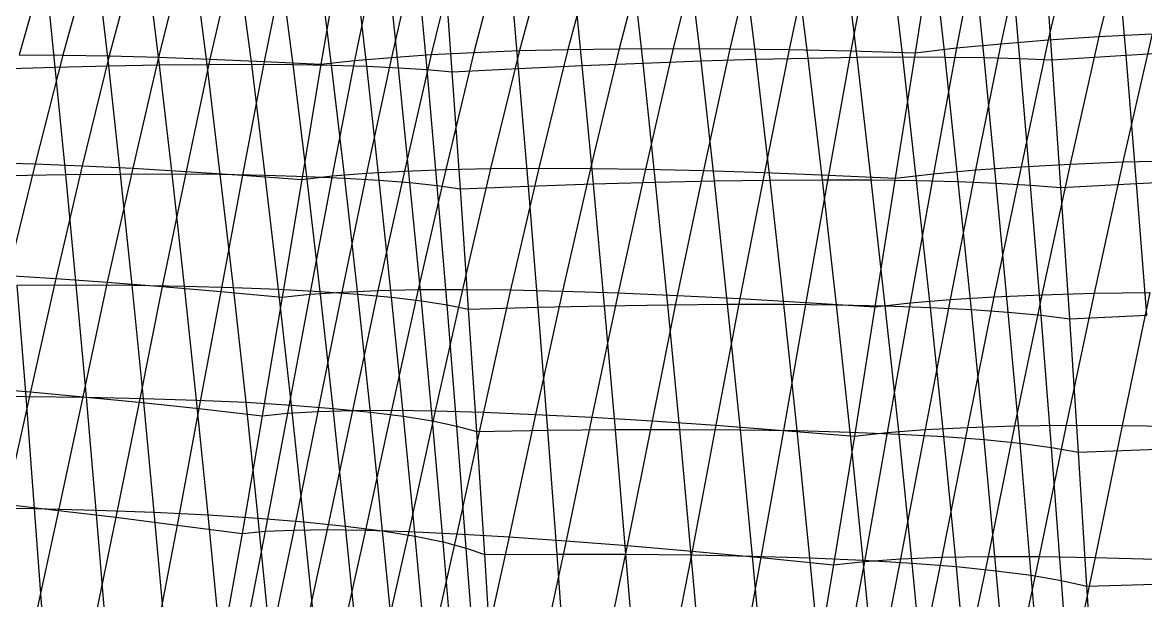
# Model space of a CAD drawing. Extents: x -429 to 429, y -1 to 209.
# Drawn here: x -399.83 to -383.12, y 178.14 to 186.74 of the extents above; entities that cross this region are included whole.
import ezdxf

# ---------------------------------------------------------------- set-up
doc = ezdxf.new("R2010")
doc.units = 0

msp = doc.modelspace()

# ---------------------------------------------------------------- linework, layer by layer
at = {"layer": 'default', "color": 5, "linetype": 'CONTINUOUS'}
for p, q in [((-383.374, 188.338, 178.659), (-383.816, 186.529, 178.494)), ((-385.591, 188.15, 182.528), (-385.934, 186.36, 182.436)), ((-384.886, 188.219, 181.218), (-385.273, 186.424, 181.098)), ((-384.147, 188.282, 179.929), (-384.567, 186.48, 179.784)), ((-392.68, 187.957, 193.098), (-393.114, 186.294, 192.967)), ((-391.988, 187.992, 191.869), (-392.435, 186.32, 191.725)), ((-391.264, 188.022, 190.659), (-391.714, 186.338, 190.506)), ((-390.507, 188.046, 189.469), (-390.951, 186.349, 189.315)), ((-389.719, 188.064, 188.301), (-390.148, 186.352, 188.15)), ((-388.9, 188.076, 187.154), (-389.305, 186.347, 187.015)), ((-388.05, 188.082, 186.031), (-388.424, 186.336, 185.91)), ((-387.17, 188.082, 184.931), (-387.505, 186.316, 184.837)), ((-386.262, 188.076, 183.855), (-386.549, 186.289, 183.796)), ((-386.262, 188.076, 183.855), (-386.549, 186.289, 183.796)), ((-399.44, 187.789, 204.949), (-399.877, 186.259, 204.833)), ((-398.795, 187.798, 203.774), (-399.227, 186.254, 203.656)), ((-398.119, 187.801, 202.618), (-398.536, 186.242, 202.502)), ((-397.412, 187.798, 201.48), (-397.806, 186.222, 201.374)), ((-396.674, 187.79, 200.362), (-397.038, 186.194, 200.272)), ((-394.554, 187.814, 196.892), (-394.887, 186.172, 196.828)), ((-393.963, 187.867, 195.611), (-394.34, 186.22, 195.52)), ((-393.338, 187.915, 194.346), (-393.749, 186.261, 194.233)), ((-395.906, 187.775, 199.265), (-396.231, 186.159, 199.198)), ((-395.109, 187.754, 198.189), (-395.387, 186.117, 198.153)), ((-395.109, 187.754, 198.189), (-395.387, 186.117, 198.153)), ((-385.273, 186.424, 181.098), (-384.567, 186.48, 179.784)), ((-384.567, 186.48, 179.784), (-384.973, 184.593, 179.654)), ((-384.567, 186.48, 179.784), (-383.816, 186.529, 178.494)), ((-383.816, 186.529, 178.494), (-384.241, 184.633, 178.348)), ((-383.816, 186.529, 178.494), (-383.022, 186.57, 177.232)), ((-383.022, 186.57, 177.232), (-383.458, 184.664, 177.072)), ((-393.749, 186.261, 194.233), (-393.114, 186.294, 192.967)), ((-393.114, 186.294, 192.967), (-393.53, 184.552, 192.853)), ((-393.114, 186.294, 192.967), (-392.435, 186.32, 191.725)), ((-392.435, 186.32, 191.725), (-392.863, 184.566, 191.598)), ((-392.435, 186.32, 191.725), (-391.714, 186.338, 190.506)), ((-391.714, 186.338, 190.506), (-392.144, 184.572, 190.372)), ((-391.714, 186.338, 190.506), (-390.951, 186.349, 189.315)), ((-390.951, 186.349, 189.315), (-391.376, 184.569, 189.177)), ((-390.951, 186.349, 189.315), (-390.148, 186.352, 188.15)), ((-390.148, 186.352, 188.15), (-390.56, 184.557, 188.015)), ((-390.148, 186.352, 188.15), (-389.305, 186.347, 187.015)), ((-389.305, 186.347, 187.015), (-389.698, 184.536, 186.889)), ((-389.305, 186.347, 187.015), (-388.424, 186.336, 185.91)), ((-388.424, 186.336, 185.91), (-388.79, 184.507, 185.799)), ((-388.424, 186.336, 185.91), (-387.505, 186.316, 184.837)), ((-387.505, 186.316, 184.837), (-387.838, 184.469, 184.749)), ((-387.505, 186.316, 184.837), (-386.549, 186.289, 183.796)), ((-386.549, 186.289, 183.796), (-386.844, 184.422, 183.739)), ((-386.549, 186.289, 183.796), (-386.844, 184.422, 183.739)), ((-386.549, 186.289, 183.796), (-385.934, 186.36, 182.436)), ((-385.934, 186.36, 182.436), (-386.276, 184.488, 182.352)), ((-385.934, 186.36, 182.436), (-385.273, 186.424, 181.098)), ((-385.273, 186.424, 181.098), (-385.651, 184.545, 180.99)), ((-399.877, 186.259, 204.833), (-399.227, 186.254, 203.656)), ((-399.227, 186.254, 203.656), (-399.639, 184.635, 203.553)), ((-399.227, 186.254, 203.656), (-398.536, 186.242, 202.502)), ((-398.536, 186.242, 202.502), (-398.937, 184.607, 202.401)), ((-398.536, 186.242, 202.502), (-397.806, 186.222, 201.374)), ((-397.806, 186.222, 201.374), (-398.188, 184.57, 201.28)), ((-397.806, 186.222, 201.374), (-397.038, 186.194, 200.272)), ((-397.038, 186.194, 200.272), (-397.393, 184.524, 200.191)), ((-397.038, 186.194, 200.272), (-396.231, 186.159, 199.198)), ((-396.231, 186.159, 199.198), (-396.554, 184.469, 199.136)), ((-396.231, 186.159, 199.198), (-395.387, 186.117, 198.153)), ((-395.387, 186.117, 198.153), (-395.673, 184.406, 198.118)), ((-395.387, 186.117, 198.153), (-395.673, 184.406, 198.118)), ((-395.387, 186.117, 198.153), (-394.887, 186.172, 196.828)), ((-394.887, 186.172, 196.828), (-395.218, 184.456, 196.77)), ((-394.887, 186.172, 196.828), (-394.34, 186.22, 195.52)), ((-394.34, 186.22, 195.52), (-394.709, 184.496, 195.441)), ((-394.34, 186.22, 195.52), (-393.749, 186.261, 194.233)), ((-393.749, 186.261, 194.233), (-394.146, 184.528, 194.135)), ((-400.293, 184.655, 204.733), (-399.639, 184.635, 203.553)), ((-399.639, 184.635, 203.553), (-400.044, 182.975, 203.456)), ((-399.639, 184.635, 203.553), (-398.937, 184.607, 202.401)), ((-398.937, 184.607, 202.401), (-399.331, 182.93, 202.305)), ((-398.937, 184.607, 202.401), (-398.188, 184.57, 201.28)), ((-384.973, 184.593, 179.654), (-384.241, 184.633, 178.348)), ((-384.241, 184.633, 178.348), (-384.662, 182.69, 178.209)), ((-384.241, 184.633, 178.348), (-383.458, 184.664, 177.072)), ((-383.458, 184.664, 177.072), (-383.887, 182.711, 176.921)), ((-383.458, 184.664, 177.072), (-382.624, 184.687, 175.83)), ((-398.188, 184.57, 201.28), (-398.565, 182.876, 201.19)), ((-398.188, 184.57, 201.28), (-397.393, 184.524, 200.191)), ((-397.393, 184.524, 200.191), (-397.747, 182.811, 200.113)), ((-397.393, 184.524, 200.191), (-396.554, 184.469, 199.136)), ((-396.554, 184.469, 199.136), (-396.879, 182.737, 199.076)), ((-396.554, 184.469, 199.136), (-395.673, 184.406, 198.118)), ((-395.673, 184.406, 198.118), (-395.218, 184.456, 196.77)), ((-395.218, 184.456, 196.77), (-395.552, 182.696, 196.714)), ((-395.218, 184.456, 196.77), (-394.709, 184.496, 195.441)), ((-394.709, 184.496, 195.441), (-395.077, 182.729, 195.366)), ((-394.709, 184.496, 195.441), (-394.146, 184.528, 194.135)), ((-394.146, 184.528, 194.135), (-394.54, 182.753, 194.043)), ((-394.146, 184.528, 194.135), (-393.53, 184.552, 192.853)), ((-393.53, 184.552, 192.853), (-393.941, 182.766, 192.746)), ((-393.53, 184.552, 192.853), (-392.863, 184.566, 191.598)), ((-392.863, 184.566, 191.598), (-393.283, 182.769, 191.479)), ((-392.863, 184.566, 191.598), (-392.144, 184.572, 190.372)), ((-392.144, 184.572, 190.372), (-392.567, 182.762, 190.245)), ((-392.144, 184.572, 190.372), (-391.376, 184.569, 189.177)), ((-391.376, 184.569, 189.177), (-391.794, 182.744, 189.047)), ((-391.376, 184.569, 189.177), (-390.56, 184.557, 188.015)), ((-390.56, 184.557, 188.015), (-390.967, 182.717, 187.887)), ((-390.56, 184.557, 188.015), (-389.698, 184.536, 186.889)), ((-389.698, 184.536, 186.889), (-390.086, 182.679, 186.768)), ((-389.698, 184.536, 186.889), (-388.79, 184.507, 185.799)), ((-388.79, 184.507, 185.799), (-389.154, 182.632, 185.692)), ((-388.79, 184.507, 185.799), (-387.838, 184.469, 184.749)), ((-387.838, 184.469, 184.749), (-388.173, 182.575, 184.662)), ((-387.838, 184.469, 184.749), (-386.844, 184.422, 183.739)), ((-386.844, 184.422, 183.739), (-386.276, 184.488, 182.352)), ((-386.276, 184.488, 182.352), (-386.62, 182.568, 182.27)), ((-386.276, 184.488, 182.352), (-385.651, 184.545, 180.99)), ((-385.651, 184.545, 180.99), (-386.029, 182.619, 180.886)), ((-385.651, 184.545, 180.99), (-384.973, 184.593, 179.654)), ((-384.973, 184.593, 179.654), (-385.376, 182.659, 179.532)), ((-395.673, 184.406, 198.118), (-395.964, 182.653, 198.083)), ((-395.673, 184.406, 198.118), (-395.964, 182.653, 198.083)), ((-386.844, 184.422, 183.739), (-387.146, 182.508, 183.68)), ((-386.844, 184.422, 183.739), (-387.146, 182.508, 183.68)), ((-400.044, 182.975, 203.456), (-399.331, 182.93, 202.305)), ((-399.331, 182.93, 202.305), (-399.71, 181.245, 202.219)), ((-399.331, 182.93, 202.305), (-398.565, 182.876, 201.19)), ((-398.565, 182.876, 201.19), (-398.929, 181.172, 201.108)), ((-398.565, 182.876, 201.19), (-397.747, 182.811, 200.113)), ((-397.747, 182.811, 200.113), (-398.093, 181.089, 200.041)), ((-397.747, 182.811, 200.113), (-396.879, 182.737, 199.076)), ((-396.879, 182.737, 199.076), (-397.202, 180.995, 199.019)), ((-396.879, 182.737, 199.076), (-395.964, 182.653, 198.083)), ((-395.964, 182.653, 198.083), (-396.26, 180.89, 198.046)), ((-395.964, 182.653, 198.083), (-396.26, 180.89, 198.046)), ((-395.964, 182.653, 198.083), (-395.552, 182.696, 196.714)), ((-395.552, 182.696, 196.714), (-395.883, 180.927, 196.661)), ((-395.552, 182.696, 196.714), (-395.077, 182.729, 195.366)), ((-395.077, 182.729, 195.366), (-395.436, 180.953, 195.297)), ((-395.077, 182.729, 195.366), (-394.54, 182.753, 194.043)), ((-394.54, 182.753, 194.043), (-394.92, 180.967, 193.958)), ((-394.54, 182.753, 194.043), (-393.941, 182.766, 192.746)), ((-393.941, 182.766, 192.746), (-394.336, 180.97, 192.649)), ((-393.941, 182.766, 192.746), (-393.283, 182.769, 191.479)), ((-393.283, 182.769, 191.479), (-393.686, 180.961, 191.372)), ((-393.283, 182.769, 191.479), (-392.567, 182.762, 190.245)), ((-392.567, 182.762, 190.245), (-392.971, 180.941, 190.131)), ((-392.567, 182.762, 190.245), (-391.794, 182.744, 189.047)), ((-391.794, 182.744, 189.047), (-392.194, 180.909, 188.929)), ((-391.794, 182.744, 189.047), (-390.967, 182.717, 187.887)), ((-390.967, 182.717, 187.887), (-391.357, 180.866, 187.77)), ((-390.967, 182.717, 187.887), (-390.086, 182.679, 186.768)), ((-390.086, 182.679, 186.768), (-390.462, 180.812, 186.656)), ((-390.086, 182.679, 186.768), (-389.154, 182.632, 185.692)), ((-389.154, 182.632, 185.692), (-389.511, 180.747, 185.591)), ((-389.154, 182.632, 185.692), (-388.173, 182.575, 184.662)), ((-386.62, 182.568, 182.27), (-386.029, 182.619, 180.886)), ((-386.029, 182.619, 180.886), (-386.401, 180.683, 180.788)), ((-386.029, 182.619, 180.886), (-385.376, 182.659, 179.532)), ((-385.376, 182.659, 179.532), (-385.769, 180.715, 179.416)), ((-385.376, 182.659, 179.532), (-384.662, 182.69, 178.209)), ((-384.662, 182.69, 178.209), (-385.069, 180.737, 178.079)), ((-384.662, 182.69, 178.209), (-383.887, 182.711, 176.921)), ((-383.887, 182.711, 176.921), (-384.302, 180.747, 176.781)), ((-383.887, 182.711, 176.921), (-383.055, 182.721, 175.671)), ((-383.055, 182.721, 175.671), (-383.471, 180.745, 175.523)), ((-388.173, 182.575, 184.662), (-388.507, 180.671, 184.578)), ((-388.173, 182.575, 184.662), (-387.146, 182.508, 183.68)), ((-387.146, 182.508, 183.68), (-387.452, 180.584, 183.619)), ((-387.146, 182.508, 183.68), (-387.452, 180.584, 183.619)), ((-387.146, 182.508, 183.68), (-386.62, 182.568, 182.27)), ((-386.62, 182.568, 182.27), (-386.962, 180.639, 182.19)), ((-400.432, 181.306, 203.369), (-399.71, 181.245, 202.219)), ((-399.71, 181.245, 202.219), (-400.082, 179.572, 202.135)), ((-399.71, 181.245, 202.219), (-398.929, 181.172, 201.108)), ((-398.929, 181.172, 201.108), (-399.289, 179.481, 201.028)), ((-398.929, 181.172, 201.108), (-398.093, 181.089, 200.041)), ((-398.093, 181.089, 200.041), (-398.437, 179.379, 199.969)), ((-398.093, 181.089, 200.041), (-397.202, 180.995, 199.019)), ((-397.202, 180.995, 199.019), (-397.526, 179.264, 198.96)), ((-397.202, 180.995, 199.019), (-396.26, 180.89, 198.046)), ((-395.883, 180.927, 196.661), (-395.436, 180.953, 195.297)), ((-395.436, 180.953, 195.297), (-395.793, 179.189, 195.227)), ((-395.436, 180.953, 195.297), (-394.92, 180.967, 193.958)), ((-394.92, 180.967, 193.958), (-395.296, 179.195, 193.876)), ((-394.92, 180.967, 193.958), (-394.336, 180.97, 192.649)), ((-394.336, 180.97, 192.649), (-394.725, 179.188, 192.554)), ((-394.336, 180.97, 192.649), (-393.686, 180.961, 191.372)), ((-393.686, 180.961, 191.372), (-394.081, 179.168, 191.268)), ((-393.686, 180.961, 191.372), (-392.971, 180.941, 190.131)), ((-392.971, 180.941, 190.131), (-393.368, 179.135, 190.019)), ((-392.971, 180.941, 190.131), (-392.194, 180.909, 188.929)), ((-396.26, 180.89, 198.046), (-396.561, 179.139, 198.005)), ((-396.26, 180.89, 198.046), (-396.561, 179.139, 198.005)), ((-396.26, 180.89, 198.046), (-395.883, 180.927, 196.661)), ((-395.883, 180.927, 196.661), (-396.216, 179.171, 196.605)), ((-392.194, 180.909, 188.929), (-392.588, 179.089, 188.814)), ((-392.194, 180.909, 188.929), (-391.357, 180.866, 187.77)), ((-391.357, 180.866, 187.77), (-391.742, 179.03, 187.655)), ((-391.357, 180.866, 187.77), (-390.462, 180.812, 186.656)), ((-390.462, 180.812, 186.656), (-390.834, 178.959, 186.546)), ((-390.462, 180.812, 186.656), (-389.511, 180.747, 185.591)), ((-389.511, 180.747, 185.591), (-389.866, 178.875, 185.49)), ((-389.511, 180.747, 185.591), (-388.507, 180.671, 184.578)), ((-388.507, 180.671, 184.578), (-388.842, 178.779, 184.492)), ((-388.507, 180.671, 184.578), (-387.452, 180.584, 183.619)), ((-387.452, 180.584, 183.619), (-386.962, 180.639, 182.19)), ((-386.962, 180.639, 182.19), (-387.304, 178.723, 182.109)), ((-386.962, 180.639, 182.19), (-386.401, 180.683, 180.788)), ((-386.401, 180.683, 180.788), (-386.766, 178.76, 180.691)), ((-386.401, 180.683, 180.788), (-385.769, 180.715, 179.416)), ((-385.769, 180.715, 179.416), (-386.151, 178.785, 179.306)), ((-385.769, 180.715, 179.416), (-385.069, 180.737, 178.079)), ((-385.069, 180.737, 178.079), (-385.463, 178.798, 177.957)), ((-385.069, 180.737, 178.079), (-384.302, 180.747, 176.781)), ((-384.302, 180.747, 176.781), (-384.702, 178.797, 176.649)), ((-384.302, 180.747, 176.781), (-383.471, 180.745, 175.523)), ((-383.471, 180.745, 175.523), (-383.872, 178.783, 175.385)), ((-383.471, 180.745, 175.523), (-382.577, 180.732, 174.311)), ((-387.452, 180.584, 183.619), (-387.764, 178.672, 183.554)), ((-387.452, 180.584, 183.619), (-387.764, 178.672, 183.554)), ((-400.082, 179.572, 202.135), (-399.289, 179.481, 201.028)), ((-399.289, 179.481, 201.028), (-399.652, 177.816, 200.945)), ((-399.289, 179.481, 201.028), (-398.437, 179.379, 199.969)), ((-398.437, 179.379, 199.969), (-398.784, 177.693, 199.893)), ((-398.437, 179.379, 199.969), (-397.526, 179.264, 198.96)), ((-397.526, 179.264, 198.96), (-397.856, 177.558, 198.896)), ((-397.526, 179.264, 198.96), (-396.561, 179.139, 198.005)), ((-396.561, 179.139, 198.005), (-396.871, 177.41, 197.958)), ((-396.561, 179.139, 198.005), (-396.871, 177.41, 197.958)), ((-396.561, 179.139, 198.005), (-396.216, 179.171, 196.605)), ((-396.216, 179.171, 196.605), (-396.554, 177.438, 196.545)), ((-396.216, 179.171, 196.605), (-395.793, 179.189, 195.227)), ((-395.793, 179.189, 195.227), (-396.154, 177.452, 195.154)), ((-395.793, 179.189, 195.227), (-395.296, 179.195, 193.876)), ((-395.296, 179.195, 193.876), (-395.674, 177.451, 193.79)), ((-395.296, 179.195, 193.876), (-394.725, 179.188, 192.554)), ((-394.725, 179.188, 192.554), (-395.114, 177.434, 192.457)), ((-394.725, 179.188, 192.554), (-394.081, 179.168, 191.268)), ((-394.081, 179.168, 191.268), (-394.477, 177.403, 191.161)), ((-394.081, 179.168, 191.268), (-393.368, 179.135, 190.019)), ((-393.368, 179.135, 190.019), (-393.766, 177.357, 189.906)), ((-393.368, 179.135, 190.019), (-392.588, 179.089, 188.814)), ((-392.588, 179.089, 188.814), (-392.982, 177.297, 188.696)), ((-392.588, 179.089, 188.814), (-391.742, 179.03, 187.655)), ((-391.742, 179.03, 187.655), (-392.128, 177.222, 187.537)), ((-391.742, 179.03, 187.655), (-390.834, 178.959, 186.546)), ((-390.834, 178.959, 186.546), (-391.208, 177.133, 186.432)), ((-390.834, 178.959, 186.546), (-389.866, 178.875, 185.49)), ((-389.866, 178.875, 185.49), (-390.225, 177.03, 185.385)), ((-389.866, 178.875, 185.49), (-388.842, 178.779, 184.492)), ((-388.842, 178.779, 184.492), (-389.183, 176.914, 184.4)), ((-388.842, 178.779, 184.492), (-387.764, 178.672, 183.554)), ((-387.304, 178.723, 182.109), (-386.766, 178.76, 180.691)), ((-386.766, 178.76, 180.691), (-387.137, 176.866, 180.589)), ((-386.766, 178.76, 180.691), (-386.151, 178.785, 179.306)), ((-386.151, 178.785, 179.306), (-386.54, 176.885, 179.19)), ((-386.151, 178.785, 179.306), (-385.463, 178.798, 177.957)), ((-385.463, 178.798, 177.957), (-385.862, 176.889, 177.829)), ((-385.463, 178.798, 177.957), (-384.702, 178.797, 176.649)), ((-384.702, 178.797, 176.649), (-385.108, 176.878, 176.511)), ((-384.702, 178.797, 176.649), (-383.872, 178.783, 175.385)), ((-383.872, 178.783, 175.385), (-384.278, 176.853, 175.241)), ((-383.872, 178.783, 175.385), (-382.975, 178.757, 174.169)), ((-387.764, 178.672, 183.554), (-388.084, 176.785, 183.481)), ((-387.764, 178.672, 183.554), (-388.084, 176.785, 183.481)), ((-387.764, 178.672, 183.554), (-387.304, 178.723, 182.109)), ((-387.304, 178.723, 182.109), (-387.652, 176.833, 182.021))]:
    msp.add_line(p, q, dxfattribs=at)
at = {"layer": 'default', "color": 3, "linetype": 'CONTINUOUS'}
for p, q in [((-387.412, 186.222, 191.514), (-387.628, 187.968, 191.255)), ((-386.732, 186.227, 190.288), (-386.942, 187.987, 190.032)), ((-386.102, 186.225, 189.036), (-386.3, 188, 188.788)), ((-385.52, 186.217, 187.763), (-385.701, 188.007, 187.523)), ((-384.99, 186.203, 186.468), (-385.146, 188.008, 186.239)), ((-384.511, 186.182, 185.155), (-384.637, 188.003, 184.937)), ((-384.511, 186.182, 185.155), (-384.637, 188.003, 184.937)), ((-383.409, 186.251, 184.157), (-383.563, 188.08, 183.913)), ((-391.501, 186.099, 197.217), (-391.669, 187.788, 196.986)), ((-390.595, 186.136, 196.14), (-390.782, 187.836, 195.895)), ((-389.732, 186.168, 195.029), (-389.934, 187.877, 194.775)), ((-388.913, 186.192, 193.887), (-389.124, 187.914, 193.627)), ((-388.139, 186.21, 192.715), (-388.355, 187.944, 192.454)), ((-398.544, 186.094, 210.056), (-398.721, 187.636, 209.845)), ((-397.79, 186.108, 208.95), (-397.982, 187.662, 208.731)), ((-397.081, 186.116, 207.816), (-397.283, 187.682, 207.592)), ((-396.417, 186.117, 206.657), (-396.624, 187.697, 206.431)), ((-395.8, 186.113, 205.473), (-396.006, 187.707, 205.25)), ((-395.229, 186.103, 204.268), (-395.429, 187.711, 204.048)), ((-394.707, 186.087, 203.043), (-394.895, 187.71, 202.828)), ((-394.233, 186.066, 201.799), (-394.404, 187.704, 201.592)), ((-393.809, 186.038, 200.54), (-393.957, 187.693, 200.34)), ((-393.436, 186.005, 199.265), (-393.554, 187.676, 199.075)), ((-393.436, 186.005, 199.265), (-393.554, 187.676, 199.075)), ((-392.448, 186.055, 198.26), (-392.594, 187.735, 198.046)), ((-399.34, 186.075, 211.134), (-399.498, 187.606, 210.934)), ((-383.409, 186.251, 184.157), (-382.348, 186.314, 183.118)), ((-397.79, 186.108, 208.95), (-397.081, 186.116, 207.816)), ((-397.081, 186.116, 207.816), (-396.417, 186.117, 206.657)), ((-396.885, 184.481, 208.042), (-397.081, 186.116, 207.816)), ((-396.417, 186.117, 206.657), (-395.8, 186.113, 205.473)), ((-396.216, 184.469, 206.884), (-396.417, 186.117, 206.657)), ((-395.8, 186.113, 205.473), (-395.229, 186.103, 204.268)), ((-395.599, 184.45, 205.7), (-395.8, 186.113, 205.473)), ((-391.501, 186.099, 197.217), (-390.595, 186.136, 196.14)), ((-390.595, 186.136, 196.14), (-389.732, 186.168, 195.029)), ((-390.41, 184.364, 196.389), (-390.595, 186.136, 196.14)), ((-389.732, 186.168, 195.029), (-388.913, 186.192, 193.887)), ((-389.534, 184.383, 195.287), (-389.732, 186.168, 195.029)), ((-388.913, 186.192, 193.887), (-388.139, 186.21, 192.715)), ((-388.706, 184.396, 194.149), (-388.913, 186.192, 193.887)), ((-388.139, 186.21, 192.715), (-387.412, 186.222, 191.514)), ((-387.928, 184.401, 192.979), (-388.139, 186.21, 192.715)), ((-387.412, 186.222, 191.514), (-386.732, 186.227, 190.288)), ((-387.201, 184.399, 191.777), (-387.412, 186.222, 191.514)), ((-386.732, 186.227, 190.288), (-386.102, 186.225, 189.036)), ((-386.527, 184.39, 190.546), (-386.732, 186.227, 190.288)), ((-386.102, 186.225, 189.036), (-385.52, 186.217, 187.763)), ((-385.906, 184.374, 189.289), (-386.102, 186.225, 189.036)), ((-385.52, 186.217, 187.763), (-384.99, 186.203, 186.468)), ((-385.341, 184.351, 188.008), (-385.52, 186.217, 187.763)), ((-384.99, 186.203, 186.468), (-384.511, 186.182, 185.155)), ((-384.832, 184.321, 186.705), (-384.99, 186.203, 186.468)), ((-384.511, 186.182, 185.155), (-383.409, 186.251, 184.157)), ((-384.38, 184.284, 185.382), (-384.511, 186.182, 185.155)), ((-384.38, 184.284, 185.382), (-384.511, 186.182, 185.155)), ((-383.255, 184.345, 184.408), (-383.409, 186.251, 184.157)), ((-400.178, 186.049, 212.181), (-399.34, 186.075, 211.134)), ((-399.34, 186.075, 211.134), (-398.544, 186.094, 210.056)), ((-399.183, 184.478, 211.337), (-399.34, 186.075, 211.134)), ((-398.544, 186.094, 210.056), (-397.79, 186.108, 208.95)), ((-398.37, 184.485, 210.271), (-398.544, 186.094, 210.056)), ((-397.603, 184.486, 209.172), (-397.79, 186.108, 208.95)), ((-395.229, 186.103, 204.268), (-394.707, 186.087, 203.043)), ((-395.034, 184.425, 204.491), (-395.229, 186.103, 204.268)), ((-394.707, 186.087, 203.043), (-394.233, 186.066, 201.799)), ((-394.521, 184.394, 203.261), (-394.707, 186.087, 203.043)), ((-394.233, 186.066, 201.799), (-393.809, 186.038, 200.54)), ((-394.063, 184.357, 202.012), (-394.233, 186.066, 201.799)), ((-393.809, 186.038, 200.54), (-393.436, 186.005, 199.265)), ((-393.66, 184.313, 200.745), (-393.809, 186.038, 200.54)), ((-393.436, 186.005, 199.265), (-392.448, 186.055, 198.26)), ((-393.313, 184.263, 199.463), (-393.436, 186.005, 199.265)), ((-393.313, 184.263, 199.463), (-393.436, 186.005, 199.265)), ((-392.448, 186.055, 198.26), (-391.501, 186.099, 197.217)), ((-392.302, 184.304, 198.479), (-392.448, 186.055, 198.26)), ((-391.334, 184.337, 197.454), (-391.501, 186.099, 197.217)), ((-400.042, 184.464, 212.369), (-399.183, 184.478, 211.337)), ((-399.183, 184.478, 211.337), (-398.37, 184.485, 210.271)), ((-399.027, 182.836, 211.544), (-399.183, 184.478, 211.337)), ((-398.37, 184.485, 210.271), (-397.603, 184.486, 209.172)), ((-398.197, 182.83, 210.488), (-398.37, 184.485, 210.271)), ((-397.603, 184.486, 209.172), (-396.885, 184.481, 208.042)), ((-397.417, 182.818, 209.396), (-397.603, 184.486, 209.172)), ((-396.885, 184.481, 208.042), (-396.216, 184.469, 206.884)), ((-396.69, 182.799, 208.271), (-396.885, 184.481, 208.042)), ((-396.216, 184.469, 206.884), (-395.599, 184.45, 205.7)), ((-396.017, 182.772, 207.114), (-396.216, 184.469, 206.884)), ((-395.599, 184.45, 205.7), (-395.034, 184.425, 204.491)), ((-395.4, 182.739, 205.928), (-395.599, 184.45, 205.7)), ((-395.034, 184.425, 204.491), (-394.521, 184.394, 203.261)), ((-394.839, 182.699, 204.717), (-395.034, 184.425, 204.491)), ((-394.521, 184.394, 203.261), (-394.063, 184.357, 202.012)), ((-394.337, 182.652, 203.482), (-394.521, 184.394, 203.261)), ((-394.063, 184.357, 202.012), (-393.66, 184.313, 200.745)), ((-393.894, 182.599, 202.226), (-394.063, 184.357, 202.012)), ((-393.66, 184.313, 200.745), (-393.313, 184.263, 199.463)), ((-393.512, 182.539, 200.953), (-393.66, 184.313, 200.745)), ((-393.313, 184.263, 199.463), (-392.302, 184.304, 198.479)), ((-392.302, 184.304, 198.479), (-391.334, 184.337, 197.454)), ((-392.156, 182.503, 198.702), (-392.302, 184.304, 198.479)), ((-391.334, 184.337, 197.454), (-390.41, 184.364, 196.389)), ((-391.168, 182.525, 197.693), (-391.334, 184.337, 197.454)), ((-390.41, 184.364, 196.389), (-389.534, 184.383, 195.287)), ((-390.228, 182.54, 196.641), (-390.41, 184.364, 196.389)), ((-389.534, 184.383, 195.287), (-388.706, 184.396, 194.149)), ((-389.338, 182.548, 195.547), (-389.534, 184.383, 195.287)), ((-388.706, 184.396, 194.149), (-387.928, 184.401, 192.979)), ((-388.501, 182.547, 194.414), (-388.706, 184.396, 194.149)), ((-387.928, 184.401, 192.979), (-387.201, 184.399, 191.777)), ((-387.718, 182.539, 193.245), (-387.928, 184.401, 192.979)), ((-387.201, 184.399, 191.777), (-386.527, 184.39, 190.546)), ((-386.992, 182.524, 192.042), (-387.201, 184.399, 191.777)), ((-386.527, 184.39, 190.546), (-385.906, 184.374, 189.289)), ((-386.322, 182.501, 190.807), (-386.527, 184.39, 190.546)), ((-385.906, 184.374, 189.289), (-385.341, 184.351, 188.008)), ((-385.712, 182.47, 189.545), (-385.906, 184.374, 189.289)), ((-385.341, 184.351, 188.008), (-384.832, 184.321, 186.705)), ((-385.163, 182.431, 188.256), (-385.341, 184.351, 188.008)), ((-384.832, 184.321, 186.705), (-384.38, 184.284, 185.382)), ((-384.674, 182.386, 186.944), (-384.832, 184.321, 186.705)), ((-384.38, 184.284, 185.382), (-383.255, 184.345, 184.408)), ((-384.249, 182.333, 185.613), (-384.38, 184.284, 185.382)), ((-384.249, 182.333, 185.613), (-384.38, 184.284, 185.382)), ((-383.255, 184.345, 184.408), (-382.172, 184.399, 183.387)), ((-383.101, 182.385, 184.662), (-383.255, 184.345, 184.408)), ((-393.191, 182.473, 199.665), (-393.313, 184.263, 199.463)), ((-393.191, 182.473, 199.665), (-393.313, 184.263, 199.463)), ((-399.907, 182.834, 212.561), (-399.027, 182.836, 211.544)), ((-399.774, 181.177, 212.754), (-399.907, 182.834, 212.561)), ((-399.027, 182.836, 211.544), (-398.197, 182.83, 210.488)), ((-398.875, 181.166, 211.751), (-399.027, 182.836, 211.544)), ((-398.197, 182.83, 210.488), (-397.417, 182.818, 209.396)), ((-398.029, 181.148, 210.706), (-398.197, 182.83, 210.488)), ((-397.417, 182.818, 209.396), (-396.69, 182.799, 208.271)), ((-397.237, 181.122, 209.62), (-397.417, 182.818, 209.396)), ((-396.69, 182.799, 208.271), (-396.017, 182.772, 207.114)), ((-396.501, 181.089, 208.499), (-396.69, 182.799, 208.271)), ((-396.017, 182.772, 207.114), (-395.4, 182.739, 205.928)), ((-395.823, 181.048, 207.343), (-396.017, 182.772, 207.114)), ((-395.4, 182.739, 205.928), (-394.839, 182.699, 204.717)), ((-395.206, 180.999, 206.156), (-395.4, 182.739, 205.928)), ((-394.839, 182.699, 204.717), (-394.337, 182.652, 203.482)), ((-394.65, 180.944, 204.942), (-394.839, 182.699, 204.717)), ((-394.337, 182.652, 203.482), (-393.894, 182.599, 202.226)), ((-394.157, 180.881, 203.702), (-394.337, 182.652, 203.482)), ((-393.894, 182.599, 202.226), (-393.512, 182.539, 200.953)), ((-393.729, 180.812, 202.442), (-393.894, 182.599, 202.226)), ((-393.512, 182.539, 200.953), (-393.191, 182.473, 199.665)), ((-393.366, 180.736, 201.162), (-393.512, 182.539, 200.953)), ((-393.191, 182.473, 199.665), (-392.156, 182.503, 198.702)), ((-393.069, 180.653, 199.868), (-393.191, 182.473, 199.665)), ((-393.069, 180.653, 199.868), (-393.191, 182.473, 199.665)), ((-392.156, 182.503, 198.702), (-391.168, 182.525, 197.693)), ((-392.012, 180.673, 198.926), (-392.156, 182.503, 198.702)), ((-391.168, 182.525, 197.693), (-390.228, 182.54, 196.641)), ((-391.005, 180.684, 197.933), (-391.168, 182.525, 197.693)), ((-390.228, 182.54, 196.641), (-389.338, 182.548, 195.547)), ((-390.049, 180.687, 196.892), (-390.228, 182.54, 196.641)), ((-389.338, 182.548, 195.547), (-388.501, 182.547, 194.414)), ((-389.147, 180.682, 195.806), (-389.338, 182.548, 195.547)), ((-388.501, 182.547, 194.414), (-387.718, 182.539, 193.245)), ((-388.302, 180.668, 194.678), (-388.501, 182.547, 194.414)), ((-387.718, 182.539, 193.245), (-386.992, 182.524, 192.042)), ((-387.514, 180.647, 193.51), (-387.718, 182.539, 193.245)), ((-386.992, 182.524, 192.042), (-386.322, 182.501, 190.807)), ((-386.788, 180.617, 192.306), (-386.992, 182.524, 192.042)), ((-386.322, 182.501, 190.807), (-385.712, 182.47, 189.545)), ((-386.123, 180.579, 191.068), (-386.322, 182.501, 190.807)), ((-385.712, 182.47, 189.545), (-385.163, 182.431, 188.256)), ((-385.522, 180.534, 189.8), (-385.712, 182.47, 189.545)), ((-385.163, 182.431, 188.256), (-384.674, 182.386, 186.944)), ((-384.987, 180.48, 188.504), (-385.163, 182.431, 188.256)), ((-384.674, 182.386, 186.944), (-384.249, 182.333, 185.613)), ((-384.519, 180.419, 187.185), (-384.674, 182.386, 186.944)), ((-384.249, 182.333, 185.613), (-383.101, 182.385, 184.662)), ((-384.119, 180.35, 185.845), (-384.249, 182.333, 185.613)), ((-384.119, 180.35, 185.845), (-384.249, 182.333, 185.613)), ((-400.722, 181.18, 213.713), (-399.774, 181.177, 212.754)), ((-399.774, 181.177, 212.754), (-398.875, 181.166, 211.751)), ((-399.646, 179.511, 212.945), (-399.774, 181.177, 212.754)), ((-398.875, 181.166, 211.751), (-398.029, 181.148, 210.706)), ((-398.731, 179.487, 211.955), (-398.875, 181.166, 211.751)), ((-398.029, 181.148, 210.706), (-397.237, 181.122, 209.62)), ((-397.87, 179.455, 210.919), (-398.029, 181.148, 210.706)), ((-397.237, 181.122, 209.62), (-396.501, 181.089, 208.499)), ((-397.066, 179.414, 209.84), (-397.237, 181.122, 209.62)), ((-396.501, 181.089, 208.499), (-395.823, 181.048, 207.343)), ((-396.323, 179.366, 208.722), (-396.501, 181.089, 208.499)), ((-395.823, 181.048, 207.343), (-395.206, 180.999, 206.156)), ((-395.641, 179.311, 207.567), (-395.823, 181.048, 207.343)), ((-395.206, 180.999, 206.156), (-394.65, 180.944, 204.942)), ((-395.023, 179.247, 206.38), (-395.206, 180.999, 206.156)), ((-394.65, 180.944, 204.942), (-394.157, 180.881, 203.702)), ((-394.471, 179.176, 205.162), (-394.65, 180.944, 204.942)), ((-394.157, 180.881, 203.702), (-393.729, 180.812, 202.442)), ((-393.987, 179.099, 203.919), (-394.157, 180.881, 203.702)), ((-393.729, 180.812, 202.442), (-393.366, 180.736, 201.162)), ((-393.571, 179.014, 202.654), (-393.729, 180.812, 202.442)), ((-393.366, 180.736, 201.162), (-393.069, 180.653, 199.868)), ((-393.225, 178.922, 201.37), (-393.366, 180.736, 201.162)), ((-393.069, 180.653, 199.868), (-392.012, 180.673, 198.926)), ((-392.95, 178.824, 200.071), (-393.069, 180.653, 199.868)), ((-392.95, 178.824, 200.071), (-393.069, 180.653, 199.868)), ((-392.012, 180.673, 198.926), (-391.005, 180.684, 197.933)), ((-391.874, 178.831, 199.147), (-392.012, 180.673, 198.926)), ((-391.005, 180.684, 197.933), (-390.049, 180.687, 196.892)), ((-390.85, 178.831, 198.169), (-391.005, 180.684, 197.933)), ((-390.049, 180.687, 196.892), (-389.147, 180.682, 195.806)), ((-389.88, 178.821, 197.139), (-390.049, 180.687, 196.892)), ((-389.147, 180.682, 195.806), (-388.302, 180.668, 194.678)), ((-388.967, 178.803, 196.06), (-389.147, 180.682, 195.806)), ((-388.302, 180.668, 194.678), (-387.514, 180.647, 193.51)), ((-388.113, 178.776, 194.936), (-388.302, 180.668, 194.678)), ((-387.514, 180.647, 193.51), (-386.788, 180.617, 192.306)), ((-387.322, 178.741, 193.77), (-387.514, 180.647, 193.51)), ((-386.788, 180.617, 192.306), (-386.123, 180.579, 191.068)), ((-386.595, 178.697, 192.564), (-386.788, 180.617, 192.306)), ((-386.123, 180.579, 191.068), (-385.522, 180.534, 189.8)), ((-385.934, 178.645, 191.323), (-386.123, 180.579, 191.068)), ((-385.522, 180.534, 189.8), (-384.987, 180.48, 188.504)), ((-385.342, 178.584, 190.05), (-385.522, 180.534, 189.8)), ((-384.987, 180.48, 188.504), (-384.519, 180.419, 187.185)), ((-384.82, 178.516, 188.749), (-384.987, 180.48, 188.504)), ((-384.519, 180.419, 187.185), (-384.119, 180.35, 185.845)), ((-384.369, 178.44, 187.423), (-384.519, 180.419, 187.185)), ((-384.119, 180.35, 185.845), (-382.949, 180.392, 184.917)), ((-383.992, 178.356, 186.077), (-384.119, 180.35, 185.845)), ((-383.992, 178.356, 186.077), (-384.119, 180.35, 185.845)), ((-400.614, 179.526, 213.887), (-399.646, 179.511, 212.945)), ((-399.646, 179.511, 212.945), (-398.731, 179.487, 211.955)), ((-399.524, 177.842, 213.133), (-399.646, 179.511, 212.945)), ((-398.731, 179.487, 211.955), (-397.87, 179.455, 210.919)), ((-398.592, 177.804, 212.156), (-398.731, 179.487, 211.955)), ((-397.87, 179.455, 210.919), (-397.066, 179.414, 209.84)), ((-397.716, 177.758, 211.13), (-397.87, 179.455, 210.919)), ((-397.066, 179.414, 209.84), (-396.323, 179.366, 208.722)), ((-396.902, 177.703, 210.057), (-397.066, 179.414, 209.84)), ((-396.323, 179.366, 208.722), (-395.641, 179.311, 207.567)), ((-396.15, 177.641, 208.942), (-396.323, 179.366, 208.722)), ((-395.641, 179.311, 207.567), (-395.023, 179.247, 206.38)), ((-395.464, 177.57, 207.789), (-395.641, 179.311, 207.567)), ((-395.023, 179.247, 206.38), (-394.471, 179.176, 205.162)), ((-394.846, 177.491, 206.6), (-395.023, 179.247, 206.38)), ((-394.471, 179.176, 205.162), (-393.987, 179.099, 203.919)), ((-394.298, 177.405, 205.38), (-394.471, 179.176, 205.162)), ((-393.987, 179.099, 203.919), (-393.571, 179.014, 202.654)), ((-393.822, 177.312, 204.133), (-393.987, 179.099, 203.919)), ((-393.571, 179.014, 202.654), (-393.225, 178.922, 201.37)), ((-393.418, 177.212, 202.863), (-393.571, 179.014, 202.654)), ((-393.225, 178.922, 201.37), (-392.95, 178.824, 200.071)), ((-393.09, 177.105, 201.574), (-393.225, 178.922, 201.37)), ((-392.95, 178.824, 200.071), (-391.874, 178.831, 199.147)), ((-392.837, 176.992, 200.27), (-392.95, 178.824, 200.071)), ((-392.837, 176.992, 200.27), (-392.95, 178.824, 200.071)), ((-391.874, 178.831, 199.147), (-390.85, 178.831, 198.169)), ((-391.742, 176.988, 199.365), (-391.874, 178.831, 199.147)), ((-390.85, 178.831, 198.169), (-389.88, 178.821, 197.139)), ((-390.701, 176.974, 198.402), (-390.85, 178.831, 198.169)), ((-389.88, 178.821, 197.139), (-388.967, 178.803, 196.06)), ((-389.717, 176.952, 197.383), (-389.88, 178.821, 197.139)), ((-388.967, 178.803, 196.06), (-388.113, 178.776, 194.936)), ((-388.793, 176.92, 196.311), (-388.967, 178.803, 196.06)), ((-388.113, 178.776, 194.936), (-387.322, 178.741, 193.77)), ((-387.931, 176.88, 195.191), (-388.113, 178.776, 194.936)), ((-387.322, 178.741, 193.77), (-386.595, 178.697, 192.564)), ((-387.136, 176.83, 194.026), (-387.322, 178.741, 193.77)), ((-386.595, 178.697, 192.564), (-385.934, 178.645, 191.323)), ((-386.408, 176.772, 192.819), (-386.595, 178.697, 192.564)), ((-385.934, 178.645, 191.323), (-385.342, 178.584, 190.05)), ((-385.752, 176.706, 191.574), (-385.934, 178.645, 191.323)), ((-385.342, 178.584, 190.05), (-384.82, 178.516, 188.749)), ((-385.168, 176.631, 190.297), (-385.342, 178.584, 190.05)), ((-384.82, 178.516, 188.749), (-384.369, 178.44, 187.423)), ((-384.658, 176.549, 188.989), (-384.82, 178.516, 188.749)), ((-384.369, 178.44, 187.423), (-383.992, 178.356, 186.077)), ((-384.226, 176.458, 187.657), (-384.369, 178.44, 187.423)), ((-383.992, 178.356, 186.077), (-382.803, 178.388, 185.169)), ((-383.871, 176.36, 186.304), (-383.992, 178.356, 186.077)), ((-383.871, 176.36, 186.304), (-383.992, 178.356, 186.077))]:
    msp.add_line(p, q, dxfattribs=at)

doc.saveas('drawing.dxf')
